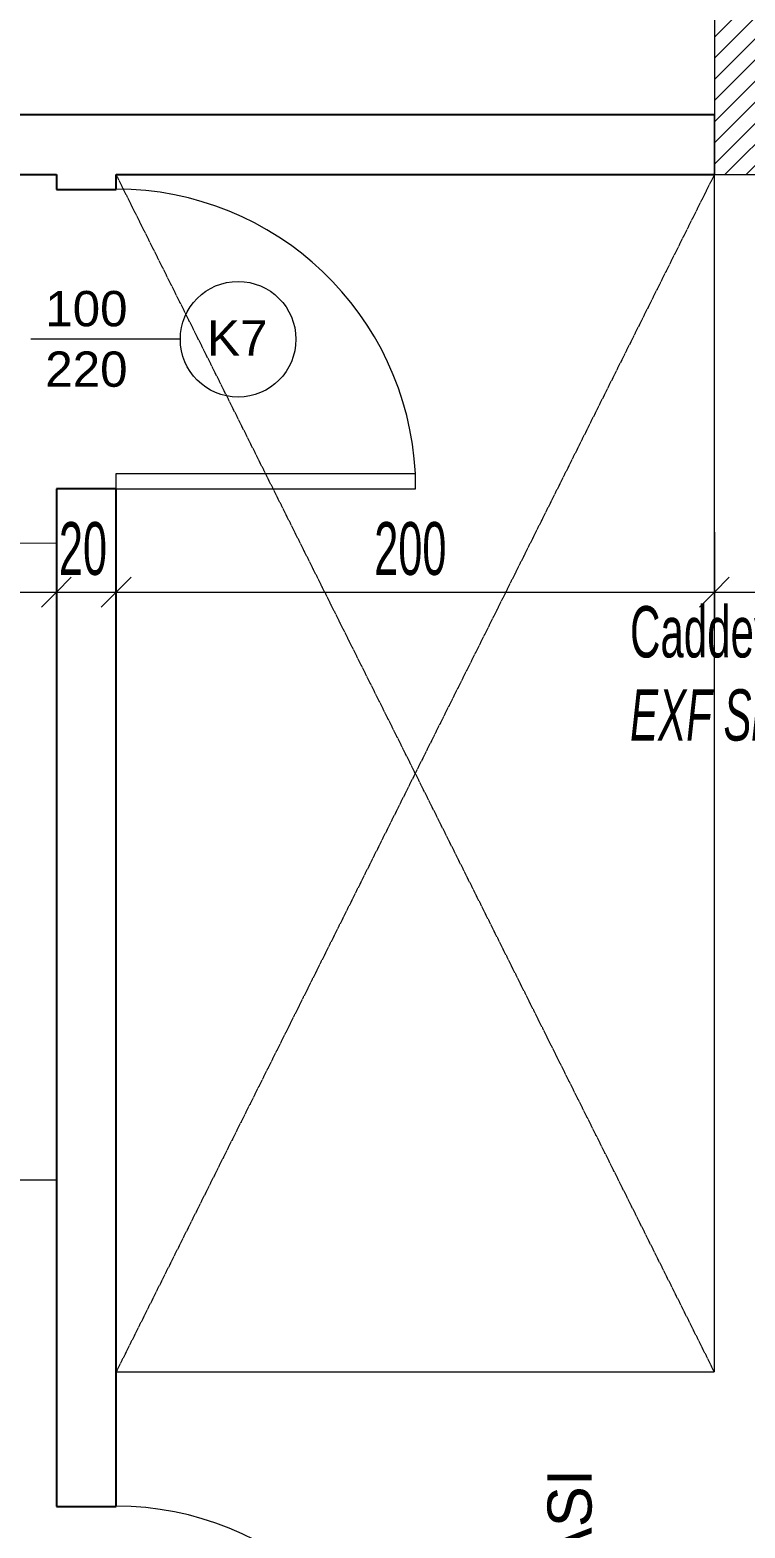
# Model space of a CAD drawing. Header units: centimetres. Extents: x -9345 to 11316, y -7197 to -3465.
# Drawn here: x 7212 to 7451, y -6033 to -5532 of the extents above; entities that cross this region are included whole.
import ezdxf

# ---------------------------------------------------------------- set-up
doc = ezdxf.new("R2010")
doc.units = ezdxf.units.CM
doc.linetypes.add('Hidden 1_16_', pattern=[0.238125, 0.15875, -0.079375])
for name, color, linetype, lineweight in [('A-ANNO-DIMS', 211, 'Continuous', 9), ('A-ANNO-DIMS-100', 211, 'Continuous', 9), ('A-AREA-IDEN', 2, 'Continuous', 9), ('A-DETL', 90, 'Continuous', 9), ('A-DOOR', 31, 'Continuous', 9), ('A-DOOR-IDEN', 31, 'Continuous', 9), ('A-WALL', 113, 'Continuous', 9), ('EXF', 22, 'Continuous', 9), ('exf çizimi_dwg', 8, 'Continuous', 9), ('G-ANNO-TEXT', 231, 'Continuous', 9), ('S-COLS', 52, 'Continuous', 9)]:
    doc.layers.add(name, color=color, linetype=linetype, lineweight=lineweight)
doc.styles.add('Arial_2', font='arial.ttf', dxfattribs={"height": 14.752994})
doc.styles.add('Arial_5', font='arial.ttf', dxfattribs={"height": 11.802395})
doc.styles.add('Swis721 LtCn BT', font='swisscl.ttf', dxfattribs={"width": 0.8, "height": 17.149461})
doc.styles.add('Swis721 LtCn BT_1', font='swisscl.ttf', dxfattribs={"width": 0.8, "height": 17.639445})
doc.dimstyles.new('IUAS_DIMENSION_INSIDE_100_5', dxfattribs={"dimscale": 30.48, "dimtxt": 18, "dimasz": 0.328084, "dimexe": 0.328084, "dimexo": 0.0625, "dimgap": 0, "dimtad": 1, "dimdec": 0, "dimdsep": 46, "dimtxsty": 'Swis721 LtCn BT_1', "dimblk1": 'OBLIQUE', "dimblk2": 'OBLIQUE', "dimsah": 1, "dimcen": 0.09, "dimdle": 0.328084, "dimazin": 0, "dimtfac": 1, "dimtdec": 4, "dimtix": 1, "dimtmove": 0, "dimatfit": 3, "dimfxl": 0.656168, "dimfxlon": 1, "dimtvp": 1, "dimtolj": 1, "dimtzin": 0, "dimarcsym": 2})

# ---------------------------------------------------------------- blocks, each defined once
blk = doc.blocks.new('M_Single-Flush2 - IUAS_A_DOOR_K7 _yangına dayanıklı saç kapı  100x220_-1640822-_123_30 TEKNİK KAT _ TECHNICAL LEVEL')
at = {"layer": 'A-DOOR', "lineweight": 18}
for p, q in [((44.9, 10), (44.9, 110.04)), ((50, 110.04), (44.9, 110.04)), ((50, 10), (50, 110.04)), ((50, 10), (44.9, 10))]:
    blk.add_line(p, q, dxfattribs=at)
at = {"layer": 'A-DOOR'}
blk.add_arc((50, 10), 100.17, 92.9184, 180, dxfattribs=at)
blk = doc.blocks.new('exf çizimi_dwg-1497134-_123_30 TEKNİK KAT _ TECHNICAL LEVEL')
at = {"layer": 'EXF', "color": 8, "flags": 128}
for points in [[(1.1177, 5.3804), (1.1142, 5.3833), (1.1281, 6.5086), (-0.9981, 6.5348), (-1.0081, 5.3909)], [(0.0659, 5.3863), (1.2197, 5.3721), (1.2198, 5.382), (1.1142, 5.3833), (1.1281, 6.5086)]]:
    blk.add_lwpolyline(points, dxfattribs=at)
blk = doc.blocks.new('DIMBLOCK500-_123_30 TEKNİK KAT _ TECHNICAL LEVEL')
at = {"layer": 'A-ANNO-DIMS-100', "transparency": 16777216}
for p, q in [((6325.78, -5699.98), (6325.78, -5729.98)), ((6325.78, -5719.98), (6325.78, -5699.98)), ((7220.78, -5699.98), (7220.78, -5729.98)), ((7220.78, -5719.98), (7220.78, -5699.98)), ((6325.78, -5719.98), (6330.78, -5714.98)), ((7220.78, -5719.98), (7225.78, -5714.98)), ((6325.78, -5719.98), (6320.78, -5724.98)), ((6325.78, -5719.98), (7220.78, -5719.98)), ((7220.78, -5719.98), (7215.78, -5724.98))]:
    blk.add_line(p, q, dxfattribs=at)
at = {"layer": 'A-ANNO-DIMS-100', "color": 0, "transparency": 16777216, "insert": (6759.57, -5696.62), "char_height": 17.639, "width": 32.9143, "attachment_point": 1, "line_spacing_factor": 0.971848, "style": 'Swis721 LtCn BT_1'}
blk.add_mtext('895', dxfattribs=at)
blk = doc.blocks.new('_Oblique')
at = {"color": 0, "linetype": 'ByBlock', "lineweight": -2}
blk.add_line((-0.5, -0.5), (0.5, 0.5), dxfattribs=at)
blk = doc.blocks.new('DIMBLOCK501-_123_30 TEKNİK KAT _ TECHNICAL LEVEL')
at = {"layer": 'A-ANNO-DIMS-100', "transparency": 16777216}
for p, q in [((7220.78, -5699.98), (7220.78, -5729.98)), ((7220.78, -5719.98), (7220.78, -5699.98)), ((7240.78, -5699.98), (7240.78, -5729.98)), ((7240.78, -5719.98), (7240.78, -5699.98)), ((7220.78, -5719.98), (7225.78, -5714.98)), ((7240.78, -5719.98), (7245.78, -5714.98)), ((7220.78, -5719.98), (7215.78, -5724.98)), ((7220.78, -5719.98), (7240.78, -5719.98)), ((7240.78, -5719.98), (7235.78, -5724.98))]:
    blk.add_line(p, q, dxfattribs=at)
at = {"layer": 'A-ANNO-DIMS-100', "color": 0, "transparency": 16777216, "insert": (7221.64, -5696.62), "char_height": 17.639, "width": 21.9429, "attachment_point": 1, "line_spacing_factor": 0.971848, "style": 'Swis721 LtCn BT_1'}
blk.add_mtext('20', dxfattribs=at)
blk = doc.blocks.new('DIMBLOCK502-_123_30 TEKNİK KAT _ TECHNICAL LEVEL')
at = {"layer": 'A-ANNO-DIMS-100', "transparency": 16777216}
for p, q in [((7240.78, -5699.98), (7240.78, -5729.98)), ((7240.78, -5719.98), (7240.78, -5699.98)), ((7440.78, -5699.98), (7440.78, -5729.98)), ((7440.78, -5719.98), (7440.78, -5699.98)), ((7240.78, -5719.98), (7245.78, -5714.98)), ((7440.78, -5719.98), (7445.78, -5714.98)), ((7240.78, -5719.98), (7235.78, -5724.98)), ((7240.78, -5719.98), (7440.78, -5719.98)), ((7440.78, -5719.98), (7435.78, -5724.98))]:
    blk.add_line(p, q, dxfattribs=at)
at = {"layer": 'A-ANNO-DIMS-100', "color": 0, "transparency": 16777216, "insert": (7327.07, -5696.62), "char_height": 17.639, "width": 32.9143, "attachment_point": 1, "line_spacing_factor": 0.971848, "style": 'Swis721 LtCn BT_1'}
blk.add_mtext('200', dxfattribs=at)
blk = doc.blocks.new('DIMBLOCK503-_123_30 TEKNİK KAT _ TECHNICAL LEVEL')
at = {"layer": 'A-ANNO-DIMS-100', "transparency": 16777216}
for p, q in [((7440.78, -5699.98), (7440.78, -5729.98)), ((7440.78, -5719.98), (7440.78, -5699.98)), ((7565.78, -5699.98), (7565.78, -5729.98)), ((7565.78, -5719.98), (7565.78, -5699.98)), ((7440.78, -5719.98), (7445.78, -5714.98)), ((7565.78, -5719.98), (7570.78, -5714.98)), ((7440.78, -5719.98), (7435.78, -5724.98)), ((7440.78, -5719.98), (7565.78, -5719.98)), ((7565.78, -5719.98), (7560.78, -5724.98))]:
    blk.add_line(p, q, dxfattribs=at)
at = {"layer": 'A-ANNO-DIMS-100', "color": 0, "transparency": 16777216, "insert": (7489.57, -5696.62), "char_height": 17.639, "width": 32.9143, "attachment_point": 1, "line_spacing_factor": 0.971848, "style": 'Swis721 LtCn BT_1'}
blk.add_mtext('125', dxfattribs=at)
blk = doc.blocks.new('C_2mm - TR_Kapi_pozu_04_saga_uste_2mm-519964-_123_30 TEKNİK KAT _ TECHNICAL LEVEL')
at = {"layer": 'A-DOOR-IDEN'}
blk.add_line((0.3146, 0), (-0.1854, 0), dxfattribs=at)
blk.add_circle((0.5078, 0), 0.1932, dxfattribs=at)

msp = doc.modelspace()

# ---------------------------------------------------------------- hatches: boundary and pattern name
at = {"layer": 'S-COLS'}
h = msp.add_hatch(dxfattribs=at)
h.set_pattern_fill('FP_7', color=256, style=0, pattern_type=2)
h.set_pattern_definition([(45, (10627.768, 0), (-3.535534, 3.535534), [])])
h.paths.add_polyline_path([(7440.78, -5580.53), (7590.78, -5580.53), (7590.78, -5480.53), (7440.78, -5480.53), (7440.78, -5560.53)], flags=0)

# ---------------------------------------------------------------- linework, layer by layer
at = {"layer": 'A-DETL', "linetype": 'Hidden 1_16_'}
for p, q in [((7440.78, -5980.53), (7240.78, -5580.53)), ((7240.78, -5580.53), (7440.78, -5580.53)), ((7440.78, -5580.53), (7240.78, -5980.53)), ((7440.78, -5980.53), (7440.78, -5580.53)), ((7240.78, -5980.53), (7430.78, -5980.53)), ((7430.78, -5980.53), (7440.78, -5980.53))]:
    msp.add_line(p, q, dxfattribs=at)
at = {"layer": 'A-WALL', "lineweight": 25}
for p, q in [((7440.78, -5560.53), (6985.78, -5560.53)), ((6985.78, -5580.53), (7220.78, -5580.53)), ((7220.78, -5580.53), (7220.78, -5585.53)), ((7240.78, -5580.53), (7440.78, -5580.53)), ((7240.78, -5585.53), (7240.78, -5580.53)), ((7220.78, -5585.53), (7240.78, -5585.53)), ((7220.78, -5685.53), (7220.78, -6025.53)), ((7240.78, -5685.53), (7220.78, -5685.53)), ((7240.78, -6025.53), (7240.78, -5685.53)), ((7220.78, -6025.53), (7240.78, -6025.53))]:
    msp.add_line(p, q, dxfattribs=at)
at = {"layer": 'A-WALL'}
msp.add_line((7440.78, -5580.53), (7440.78, -5560.53), dxfattribs=at)
at = {"layer": 'S-COLS'}
for p, q in [((7440.78, -5480.53), (7440.78, -5560.53)), ((7440.78, -5560.53), (7440.78, -5580.53)), ((7440.78, -5580.53), (7590.78, -5580.53))]:
    msp.add_line(p, q, dxfattribs=at)

# ---------------------------------------------------------------- block references
at = {"layer": 'A-DOOR', "rotation": 269.9999999999999}
for p in [(7230.78, -5635.53), (7230.78, -6075.53)]:
    msp.add_blockref('M_Single-Flush2 - IUAS_A_DOOR_K7 _yangına dayanıklı saç kapı  100x220_-1640822-_123_30 TEKNİK KAT _ TECHNICAL LEVEL', p, dxfattribs=at)
at = {"layer": 'A-DOOR-IDEN', "xscale": 99.99999999999994, "yscale": 99.99999999999994, "zscale": 99.99999999999994}
msp.add_blockref('C_2mm - TR_Kapi_pozu_04_saga_uste_2mm-519964-_123_30 TEKNİK KAT _ TECHNICAL LEVEL', (7230.78, -5635.53), dxfattribs=at)
at = {"layer": 'exf çizimi_dwg', "xscale": 100.0000000000003, "yscale": 100.0000000000003, "zscale": 100.0000000000003, "rotation": 270.7083390471823}
msp.add_blockref('exf çizimi_dwg-1497134-_123_30 TEKNİK KAT _ TECHNICAL LEVEL', (6568.58, -5811.59), dxfattribs=at)

# ---------------------------------------------------------------- texts
at = {"layer": 'A-AREA-IDEN', "insert": (7384.99, -6355.35), "char_height": 14.753, "width": 406.98, "attachment_point": 1, "rotation": 90, "line_spacing_factor": 0.938532, "style": 'Arial_2'}
msp.add_mtext('CADDEYE ÇIKAN EXF ŞAFT ODASI', dxfattribs=at)
at = {"layer": 'A-DOOR-IDEN', "char_height": 11.802, "attachment_point": 2, "line_spacing_factor": 0.938532, "style": 'Arial_5'}
for s, insert, width in [('100', (7230.83, -5619.4), 32.832), ('K7', (7281.27, -5629.16), 24.048), ('220', (7230.83, -5639.61), 32.832)]:
    msp.add_mtext(s, dxfattribs=dict(at, insert=insert, width=width))
at = {"layer": 'G-ANNO-TEXT', "color": 7, "insert": (7412.6, -5724.68), "char_height": 17.1495, "width": 224.269, "attachment_point": 1, "line_spacing_factor": 0.971848, "style": 'Swis721 LtCn BT'}
msp.add_mtext('Caddeye Çıkan EXF Şaft İzi\\P\\fSwis721 LtCn BT|b0|i1|c162|p34|;\\W.8;EXF Shaft to Street Projection', dxfattribs=at)

# ---------------------------------------------------------------- dimensions: what is measured, and where the dimension line sits
at = {"layer": 'A-ANNO-DIMS'}
for base, p1, p2, override, picture, middle in [((7220.78, -5719.98), (6325.78, -5699.98), (7220.78, -5699.98), {"dimpost": '<>', "dimfxl": 895}, 'DIMBLOCK500-_123_30 TEKNİK KAT _ TECHNICAL LEVEL', (6773.28, -5710.94)), ((7240.78, -5719.98), (7220.78, -5699.98), (7240.78, -5699.98), {"dimpost": '<>', "dimfxl": 20}, 'DIMBLOCK501-_123_30 TEKNİK KAT _ TECHNICAL LEVEL', (7230.78, -5710.94)), ((7440.78, -5719.98), (7240.78, -5699.98), (7440.78, -5699.98), {"dimpost": '<>', "dimfxl": 200}, 'DIMBLOCK502-_123_30 TEKNİK KAT _ TECHNICAL LEVEL', (7340.78, -5710.94))]:
    dim = msp.add_linear_dim(base=base, p1=p1, p2=p2, dimstyle='IUAS_DIMENSION_INSIDE_100_5', override=override, dxfattribs=at)
    dim.commit()
    dim.dimension.update_dxf_attribs({"geometry": picture, "text_midpoint": middle})
dim = msp.add_linear_dim(base=(7565.78, -5719.98), p1=(7440.78, -5699.98), p2=(7565.78, -5699.98), angle=0, dimstyle='IUAS_DIMENSION_INSIDE_100_5', override={"dimpost": '<>', "dimfxl": 125}, dxfattribs=at)
dim.commit()
dim.dimension.update_dxf_attribs({"geometry": 'DIMBLOCK503-_123_30 TEKNİK KAT _ TECHNICAL LEVEL', "text_midpoint": (7503.28, -5710.94)})

doc.saveas('drawing.dxf')
